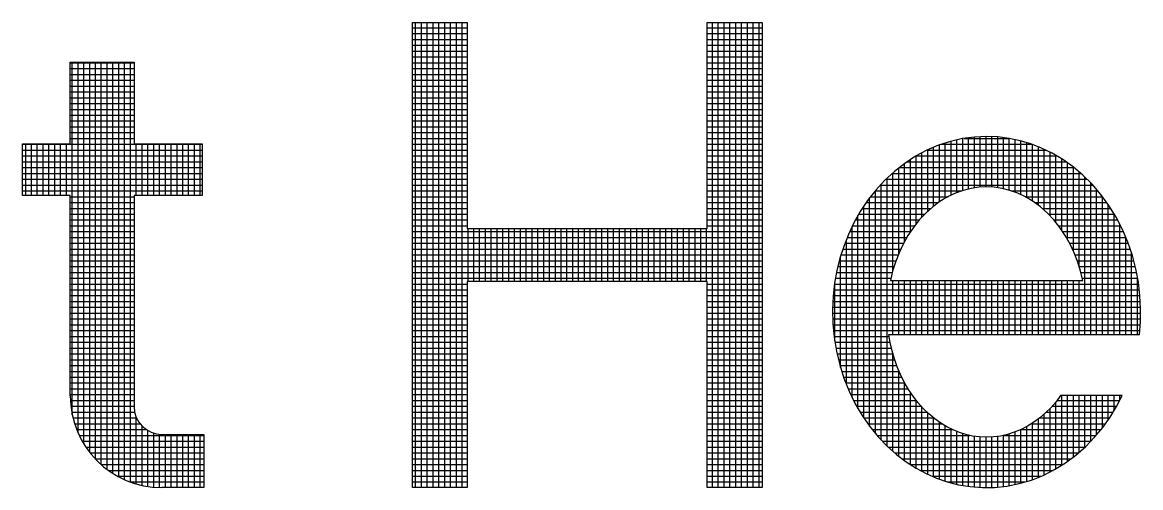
# Model space of a CAD drawing. Header units: inches. Extents: x 0 to 841, y 0 to 594.
# Drawn here: x 714.887 to 718.223, y 99.888 to 101.275 of the extents above; entities that cross this region are included whole.
import ezdxf

# ---------------------------------------------------------------- set-up
doc = ezdxf.new("R2010")
doc.units = ezdxf.units.IN
doc.header["$MEASUREMENT"] = 0
doc.layers.add('BG 한국지역난방기술주식회사 CI', color=7, linetype='Continuous')

msp = doc.modelspace()

# ---------------------------------------------------------------- linework, layer by layer
at = {"layer": 'BG 한국지역난방기술주식회사 CI', "color": 7, "linetype": 'Continuous', "lineweight": 25}
for p, q in [((716.0503, 101.2754), (716.214, 101.2754)), ((716.0503, 99.8879), (716.0503, 101.2754)), ((716.0503, 101.2591), (716.214, 101.2591)), ((716.06, 99.8879), (716.06, 101.2754)), ((716.0774, 99.8879), (716.0774, 101.2754)), ((716.0947, 99.8879), (716.0947, 101.2754)), ((716.1121, 99.8879), (716.1121, 101.2754)), ((716.1295, 99.8879), (716.1295, 101.2754)), ((716.1468, 99.8879), (716.1468, 101.2754)), ((716.1642, 99.8879), (716.1642, 101.2754)), ((716.1816, 99.8879), (716.1816, 101.2754)), ((716.1989, 99.8879), (716.1989, 101.2754)), ((716.214, 101.2754), (716.214, 100.6607)), ((716.9301, 100.6607), (716.9301, 101.2754)), ((716.9301, 101.2754), (717.0939, 101.2754)), ((716.9301, 101.2591), (717.0939, 101.2591)), ((716.9456, 99.8879), (716.9456, 101.2754)), ((716.963, 99.8879), (716.963, 101.2754)), ((716.9803, 99.8879), (716.9803, 101.2754)), ((716.9977, 99.8879), (716.9977, 101.2754)), ((717.0151, 99.8879), (717.0151, 101.2754)), ((717.0324, 99.8879), (717.0324, 101.2754)), ((717.0498, 99.8879), (717.0498, 101.2754)), ((717.0672, 99.8879), (717.0672, 101.2754)), ((717.0845, 99.8879), (717.0845, 101.2754)), ((717.0939, 101.2754), (717.0939, 99.8879)), ((716.0503, 101.2418), (716.214, 101.2418)), ((716.0503, 101.2244), (716.214, 101.2244)), ((716.9301, 101.2418), (717.0939, 101.2418)), ((716.9301, 101.2244), (717.0939, 101.2244)), ((716.0503, 101.207), (716.214, 101.207)), ((716.0503, 101.1897), (716.214, 101.1897)), ((716.9301, 101.207), (717.0939, 101.207)), ((716.9301, 101.1897), (717.0939, 101.1897)), ((715.0296, 100.9135), (715.0296, 101.1571)), ((715.0296, 101.1571), (715.22, 101.1571)), ((715.0355, 100.1047), (715.0355, 101.1571)), ((715.0529, 100.0509), (715.0529, 101.1571)), ((715.0702, 100.0179), (715.0702, 101.1571)), ((715.0876, 99.9929), (715.0876, 101.1571)), ((715.105, 99.9728), (715.105, 101.1571)), ((715.1223, 99.9561), (715.1223, 101.1571)), ((715.1397, 99.942), (715.1397, 101.1571)), ((715.1571, 99.9301), (715.1571, 101.1571)), ((715.1744, 99.92), (715.1744, 101.1571)), ((715.1918, 99.9115), (715.1918, 101.1571)), ((715.2092, 99.9045), (715.2092, 101.1571)), ((715.22, 101.1571), (715.22, 100.9135)), ((716.0503, 101.1723), (716.214, 101.1723)), ((716.9301, 101.1723), (717.0939, 101.1723)), ((715.0296, 101.1549), (715.22, 101.1549)), ((715.0296, 101.1376), (715.22, 101.1376)), ((716.0503, 101.1549), (716.214, 101.1549)), ((716.0503, 101.1376), (716.214, 101.1376)), ((716.9301, 101.1549), (717.0939, 101.1549)), ((716.9301, 101.1376), (717.0939, 101.1376)), ((715.0296, 101.1202), (715.22, 101.1202)), ((715.0296, 101.1029), (715.22, 101.1029)), ((716.0503, 101.1202), (716.214, 101.1202)), ((716.0503, 101.1029), (716.214, 101.1029)), ((716.9301, 101.1202), (717.0939, 101.1202)), ((716.9301, 101.1029), (717.0939, 101.1029)), ((715.0296, 101.0855), (715.22, 101.0855)), ((715.0296, 101.0681), (715.22, 101.0681)), ((716.0503, 101.0855), (716.214, 101.0855)), ((716.0503, 101.0681), (716.214, 101.0681)), ((716.9301, 101.0855), (717.0939, 101.0855)), ((716.9301, 101.0681), (717.0939, 101.0681)), ((715.0296, 101.0508), (715.22, 101.0508)), ((715.0296, 101.0334), (715.22, 101.0334)), ((716.0503, 101.0508), (716.214, 101.0508)), ((716.0503, 101.0334), (716.214, 101.0334)), ((716.9301, 101.0508), (717.0939, 101.0508)), ((716.9301, 101.0334), (717.0939, 101.0334)), ((715.0296, 101.016), (715.22, 101.016)), ((715.0296, 100.9987), (715.22, 100.9987)), ((716.0503, 101.016), (716.214, 101.016)), ((716.0503, 100.9987), (716.214, 100.9987)), ((716.9301, 101.016), (717.0939, 101.016)), ((716.9301, 100.9987), (717.0939, 100.9987)), ((715.0296, 100.9813), (715.22, 100.9813)), ((715.0296, 100.9639), (715.22, 100.9639)), ((716.0503, 100.9813), (716.214, 100.9813)), ((716.0503, 100.9639), (716.214, 100.9639)), ((716.9301, 100.9813), (717.0939, 100.9813)), ((716.9301, 100.9639), (717.0939, 100.9639)), ((715.0296, 100.9466), (715.22, 100.9466)), ((715.0296, 100.9292), (715.22, 100.9292)), ((716.0503, 100.9466), (716.214, 100.9466)), ((716.0503, 100.9292), (716.214, 100.9292)), ((716.9301, 100.9466), (717.0939, 100.9466)), ((716.9301, 100.9292), (717.0939, 100.9292)), ((717.6917, 100.9286), (717.6559, 100.9205)), ((717.6749, 100.7676), (717.6749, 100.9248)), ((717.7274, 100.9334), (717.6917, 100.9286)), ((717.6923, 100.7738), (717.6923, 100.9287)), ((717.6962, 100.9292), (717.8316, 100.9292)), ((717.7096, 100.7783), (717.7096, 100.931)), ((717.727, 100.7817), (717.727, 100.9334)), ((717.7627, 100.935), (717.7274, 100.9334)), ((717.7444, 100.7839), (717.7444, 100.9342)), ((717.7617, 100.7847), (717.7617, 100.935)), ((717.7974, 100.9336), (717.7627, 100.935)), ((717.7791, 100.784), (717.7791, 100.9343)), ((717.7965, 100.7822), (717.7965, 100.9336)), ((717.831, 100.9293), (717.7974, 100.9336)), ((717.8138, 100.7792), (717.8138, 100.9315)), ((717.8635, 100.9225), (717.831, 100.9293)), ((717.8312, 100.7748), (717.8312, 100.9293)), ((717.8486, 100.7688), (717.8486, 100.9256)), ((717.8955, 100.913), (717.8635, 100.9225)), ((717.8659, 100.7615), (717.8659, 100.9217)), ((714.8867, 100.7588), (714.8867, 100.9135)), ((714.8867, 100.9135), (715.0296, 100.9135)), ((714.8867, 100.9118), (715.4235, 100.9118)), ((714.8867, 100.8945), (715.4235, 100.8945)), ((714.8966, 100.7588), (714.8966, 100.9135)), ((714.914, 100.7588), (714.914, 100.9135)), ((714.9313, 100.7588), (714.9313, 100.9135)), ((714.9487, 100.7588), (714.9487, 100.9135)), ((714.9661, 100.7588), (714.9661, 100.9135)), ((714.9834, 100.7588), (714.9834, 100.9135)), ((715.0008, 100.7588), (715.0008, 100.9135)), ((715.0181, 100.7588), (715.0181, 100.9135)), ((715.22, 100.9135), (715.4235, 100.9135)), ((715.2265, 100.7588), (715.2265, 100.9135)), ((715.2439, 100.7588), (715.2439, 100.9135)), ((715.2612, 100.7588), (715.2612, 100.9135)), ((715.2786, 100.7588), (715.2786, 100.9135)), ((715.296, 100.7588), (715.296, 100.9135)), ((715.3133, 100.7588), (715.3133, 100.9135)), ((715.3307, 100.7588), (715.3307, 100.9135)), ((715.3481, 100.7588), (715.3481, 100.9135)), ((715.3654, 100.7588), (715.3654, 100.9135)), ((715.3828, 100.7588), (715.3828, 100.9135)), ((715.4002, 100.7588), (715.4002, 100.9135)), ((715.4175, 100.7588), (715.4175, 100.9135)), ((715.4235, 100.9135), (715.4235, 100.7588)), ((716.0503, 100.9118), (716.214, 100.9118)), ((716.0503, 100.8945), (716.214, 100.8945)), ((716.9301, 100.9118), (717.0939, 100.9118)), ((716.9301, 100.8945), (717.0939, 100.8945)), ((717.5855, 100.8942), (717.5516, 100.8761)), ((717.6204, 100.909), (717.5855, 100.8942)), ((717.5862, 100.8945), (717.94, 100.8945)), ((717.5881, 100.7122), (717.5881, 100.8953)), ((717.6055, 100.7272), (717.6055, 100.9027)), ((717.6559, 100.9205), (717.6204, 100.909)), ((717.6228, 100.74), (717.6228, 100.9098)), ((717.6291, 100.9118), (717.8983, 100.9118)), ((717.6402, 100.7507), (717.6402, 100.9154)), ((717.6575, 100.7598), (717.6575, 100.9209)), ((717.8833, 100.7528), (717.8833, 100.9166)), ((717.9275, 100.9005), (717.8955, 100.913)), ((717.9007, 100.7423), (717.9007, 100.9109)), ((717.918, 100.7297), (717.918, 100.9042)), ((717.9594, 100.885), (717.9275, 100.9005)), ((717.9354, 100.7152), (717.9354, 100.8967)), ((717.9527, 100.6984), (717.9527, 100.8883)), ((714.8867, 100.8771), (715.4235, 100.8771)), ((714.8867, 100.8597), (715.4235, 100.8597)), ((716.0503, 100.8771), (716.214, 100.8771)), ((716.0503, 100.8597), (716.214, 100.8597)), ((716.9301, 100.8771), (717.0939, 100.8771)), ((716.9301, 100.8597), (717.0939, 100.8597)), ((717.5191, 100.8549), (717.4882, 100.8308)), ((717.5516, 100.8761), (717.5191, 100.8549)), ((717.5265, 100.8597), (718.0003, 100.8597)), ((717.536, 100.6505), (717.536, 100.8659)), ((717.5534, 100.6744), (717.5534, 100.877)), ((717.5535, 100.8771), (717.9728, 100.8771)), ((717.5707, 100.6948), (717.5707, 100.8863)), ((717.9908, 100.8665), (717.9594, 100.885)), ((717.9701, 100.6787), (717.9701, 100.8787)), ((717.9875, 100.6556), (717.9875, 100.8684)), ((718.0214, 100.8448), (717.9908, 100.8665)), ((718.0048, 100.6277), (718.0048, 100.8565)), ((714.8867, 100.8424), (715.4235, 100.8424)), ((714.8867, 100.825), (715.4235, 100.825)), ((716.0503, 100.8424), (716.214, 100.8424)), ((716.0503, 100.825), (716.214, 100.825)), ((716.9301, 100.8424), (717.0939, 100.8424)), ((716.9301, 100.825), (717.0939, 100.825)), ((717.4882, 100.8308), (717.4593, 100.804)), ((717.482, 100.825), (718.0449, 100.825)), ((717.4839, 100.5356), (717.4839, 100.8268)), ((717.5013, 100.5857), (717.5013, 100.841)), ((717.5031, 100.8424), (718.0243, 100.8424)), ((717.5186, 100.6216), (717.5186, 100.8545)), ((718.0507, 100.8201), (718.0214, 100.8448)), ((718.0222, 100.5933), (718.0222, 100.8441)), ((718.0396, 100.5466), (718.0396, 100.8295)), ((714.8867, 100.8077), (715.4235, 100.8077)), ((714.8867, 100.7903), (715.4235, 100.7903)), ((716.0503, 100.8077), (716.214, 100.8077)), ((716.0503, 100.7903), (716.214, 100.7903)), ((716.9301, 100.8077), (717.0939, 100.8077)), ((716.9301, 100.7903), (717.0939, 100.7903)), ((717.4593, 100.804), (717.4326, 100.775)), ((717.4467, 100.7903), (718.0805, 100.7903)), ((717.4492, 100.0299), (717.4492, 100.793)), ((717.4632, 100.8077), (718.0633, 100.8077)), ((717.4665, 100.0118), (717.4665, 100.8107)), ((718.0786, 100.7925), (718.0507, 100.8201)), ((718.0569, 100.345), (718.0569, 100.814)), ((718.0743, 100.345), (718.0743, 100.7968)), ((718.1046, 100.7622), (718.0786, 100.7925)), ((714.8867, 100.7729), (715.4235, 100.7729)), ((715.0296, 100.7588), (714.8867, 100.7588)), ((715.0296, 100.1613), (715.0296, 100.7588)), ((715.0296, 100.7556), (715.22, 100.7556)), ((715.4235, 100.7588), (715.22, 100.7588)), ((715.22, 100.7588), (715.22, 100.1298)), ((716.0503, 100.7729), (716.214, 100.7729)), ((716.0503, 100.7556), (716.214, 100.7556)), ((716.9301, 100.7729), (717.0939, 100.7729)), ((716.9301, 100.7556), (717.0939, 100.7556)), ((717.4326, 100.775), (717.4084, 100.7439)), ((717.4175, 100.7556), (717.6486, 100.7556)), ((717.4311, 100.7729), (717.6898, 100.7729)), ((717.4318, 100.0495), (717.4318, 100.7739)), ((717.647, 100.7548), (717.6244, 100.7412)), ((717.6702, 100.7659), (717.647, 100.7548)), ((717.6936, 100.7743), (717.6702, 100.7659)), ((717.7172, 100.7802), (717.6936, 100.7743)), ((717.7405, 100.7837), (717.7172, 100.7802)), ((717.7634, 100.7848), (717.7405, 100.7837)), ((717.7864, 100.7837), (717.7634, 100.7848)), ((717.8097, 100.7802), (717.7864, 100.7837)), ((717.8332, 100.7743), (717.8097, 100.7802)), ((717.8567, 100.7659), (717.8332, 100.7743)), ((717.8371, 100.7729), (718.0955, 100.7729)), ((717.8799, 100.7548), (717.8567, 100.7659)), ((717.8783, 100.7556), (718.1095, 100.7556)), ((717.9024, 100.7412), (717.8799, 100.7548)), ((718.0917, 100.345), (718.0917, 100.7773)), ((718.1286, 100.7295), (718.1046, 100.7622)), ((718.109, 100.345), (718.109, 100.7562)), ((715.0296, 100.7382), (715.22, 100.7382)), ((716.0503, 100.7382), (716.214, 100.7382)), ((716.9301, 100.7382), (717.0939, 100.7382)), ((717.4084, 100.7439), (717.3866, 100.7112)), ((717.3971, 100.0957), (717.3971, 100.727)), ((717.4046, 100.7382), (717.6203, 100.7382)), ((717.4144, 100.0708), (717.4144, 100.7517)), ((717.6027, 100.7252), (717.582, 100.7068)), ((717.6244, 100.7412), (717.6027, 100.7252)), ((717.9242, 100.7252), (717.9024, 100.7412)), ((717.9066, 100.7382), (718.1222, 100.7382)), ((717.9448, 100.7068), (717.9242, 100.7252)), ((718.1264, 100.345), (718.1264, 100.7324)), ((718.1501, 100.6945), (718.1286, 100.7295)), ((715.0296, 100.7208), (715.22, 100.7208)), ((715.0296, 100.7035), (715.22, 100.7035)), ((716.0503, 100.7208), (716.214, 100.7208)), ((716.0503, 100.7035), (716.214, 100.7035)), ((716.9301, 100.7208), (717.0939, 100.7208)), ((716.9301, 100.7035), (717.0939, 100.7035)), ((717.3866, 100.7112), (717.3675, 100.6774)), ((717.3797, 100.124), (717.3797, 100.699)), ((717.3822, 100.7035), (717.5789, 100.7035)), ((717.393, 100.7208), (717.5978, 100.7208)), ((717.582, 100.7068), (717.5627, 100.6862)), ((717.9291, 100.7208), (718.1339, 100.7208)), ((717.9642, 100.6862), (717.9448, 100.7068)), ((717.948, 100.7035), (718.1446, 100.7035)), ((718.1438, 100.345), (718.1438, 100.7048)), ((718.169, 100.6578), (718.1501, 100.6945)), ((715.0296, 100.6861), (715.22, 100.6861)), ((715.0296, 100.6687), (715.22, 100.6687)), ((716.0503, 100.6861), (716.214, 100.6861)), ((716.0503, 100.6687), (716.214, 100.6687)), ((716.214, 100.6607), (716.9301, 100.6607)), ((716.2163, 100.5025), (716.2163, 100.6607)), ((716.2337, 100.5025), (716.2337, 100.6607)), ((716.251, 100.5025), (716.251, 100.6607)), ((716.2684, 100.5025), (716.2684, 100.6607)), ((716.2858, 100.5025), (716.2858, 100.6607)), ((716.3031, 100.5025), (716.3031, 100.6607)), ((716.3205, 100.5025), (716.3205, 100.6607)), ((716.3378, 100.5025), (716.3378, 100.6607)), ((716.3552, 100.5025), (716.3552, 100.6607)), ((716.3726, 100.5025), (716.3726, 100.6607)), ((716.3899, 100.5025), (716.3899, 100.6607)), ((716.4073, 100.5025), (716.4073, 100.6607)), ((716.4247, 100.5025), (716.4247, 100.6607)), ((716.442, 100.5025), (716.442, 100.6607)), ((716.4594, 100.5025), (716.4594, 100.6607)), ((716.4768, 100.5025), (716.4768, 100.6607)), ((716.4941, 100.5025), (716.4941, 100.6607)), ((716.5115, 100.5025), (716.5115, 100.6607)), ((716.5289, 100.5025), (716.5289, 100.6607)), ((716.5462, 100.5025), (716.5462, 100.6607)), ((716.5636, 100.5025), (716.5636, 100.6607)), ((716.581, 100.5025), (716.581, 100.6607)), ((716.5983, 100.5025), (716.5983, 100.6607)), ((716.6157, 100.5025), (716.6157, 100.6607)), ((716.633, 100.5025), (716.633, 100.6607)), ((716.6504, 100.5025), (716.6504, 100.6607)), ((716.6678, 100.5025), (716.6678, 100.6607)), ((716.6851, 100.5025), (716.6851, 100.6607)), ((716.7025, 100.5025), (716.7025, 100.6607)), ((716.7199, 100.5025), (716.7199, 100.6607)), ((716.7372, 100.5025), (716.7372, 100.6607)), ((716.7546, 100.5025), (716.7546, 100.6607)), ((716.772, 100.5025), (716.772, 100.6607)), ((716.7893, 100.5025), (716.7893, 100.6607)), ((716.8067, 100.5025), (716.8067, 100.6607)), ((716.8241, 100.5025), (716.8241, 100.6607)), ((716.8414, 100.5025), (716.8414, 100.6607)), ((716.8588, 100.5025), (716.8588, 100.6607)), ((716.8761, 100.5025), (716.8761, 100.6607)), ((716.8935, 100.5025), (716.8935, 100.6607)), ((716.9109, 100.5025), (716.9109, 100.6607)), ((716.9282, 100.5025), (716.9282, 100.6607)), ((716.9301, 100.6861), (717.0939, 100.6861)), ((716.9301, 100.6687), (717.0939, 100.6687)), ((717.3675, 100.6774), (717.351, 100.6426)), ((717.3624, 100.1566), (717.3624, 100.6665)), ((717.3634, 100.6687), (717.5488, 100.6687)), ((717.3724, 100.6861), (717.5626, 100.6861)), ((717.5449, 100.6638), (717.5288, 100.6397)), ((717.5627, 100.6862), (717.5449, 100.6638)), ((717.982, 100.6638), (717.9642, 100.6862)), ((717.9643, 100.6861), (718.1544, 100.6861)), ((717.978, 100.6687), (718.1634, 100.6687)), ((717.9981, 100.6397), (717.982, 100.6638)), ((718.1611, 100.345), (718.1611, 100.6731)), ((718.1852, 100.6196), (718.169, 100.6578)), ((715.0296, 100.6514), (715.22, 100.6514)), ((715.0296, 100.634), (715.22, 100.634)), ((716.0503, 100.6514), (717.0939, 100.6514)), ((716.0503, 100.634), (717.0939, 100.634)), ((717.351, 100.6426), (717.3372, 100.6074)), ((717.345, 100.1959), (717.345, 100.6272)), ((717.3477, 100.634), (717.5256, 100.634)), ((717.3552, 100.6514), (717.5366, 100.6514)), ((717.5288, 100.6397), (717.5145, 100.6142)), ((717.9903, 100.6514), (718.1717, 100.6514)), ((718.0124, 100.6142), (717.9981, 100.6397)), ((718.0013, 100.634), (718.1791, 100.634)), ((718.1785, 100.345), (718.1785, 100.6354)), ((715.0296, 100.6166), (715.22, 100.6166)), ((715.0296, 100.5993), (715.22, 100.5993)), ((716.0503, 100.6166), (717.0939, 100.6166)), ((716.0503, 100.5993), (717.0939, 100.5993)), ((717.3372, 100.6074), (717.326, 100.572)), ((717.3346, 100.5993), (717.5075, 100.5993)), ((717.3408, 100.6166), (717.5158, 100.6166)), ((717.5145, 100.6142), (717.5021, 100.5878)), ((718.011, 100.6166), (718.1862, 100.6166)), ((718.0248, 100.5878), (718.0124, 100.6142)), ((718.0194, 100.5993), (718.1921, 100.5993)), ((718.1985, 100.5803), (718.1852, 100.6196)), ((718.1958, 100.345), (718.1958, 100.5881)), ((715.0296, 100.5819), (715.22, 100.5819)), ((715.0296, 100.5646), (715.22, 100.5646)), ((716.0503, 100.5819), (717.0939, 100.5819)), ((716.0503, 100.5646), (717.0939, 100.5646)), ((717.326, 100.572), (717.317, 100.5358)), ((717.3241, 100.5646), (717.4931, 100.5646)), ((717.3276, 100.246), (717.3276, 100.5772)), ((717.3291, 100.5819), (717.4998, 100.5819)), ((717.4916, 100.5606), (717.4831, 100.533)), ((717.5021, 100.5878), (717.4916, 100.5606)), ((718.0353, 100.5606), (718.0248, 100.5878)), ((718.027, 100.5819), (718.198, 100.5819)), ((718.0337, 100.5646), (718.2026, 100.5646)), ((718.0438, 100.533), (718.0353, 100.5606)), ((718.2089, 100.5405), (718.1985, 100.5803)), ((715.0296, 100.5472), (715.22, 100.5472)), ((715.0296, 100.5298), (715.22, 100.5298)), ((716.0503, 100.5472), (717.0939, 100.5472)), ((716.0503, 100.5298), (717.0939, 100.5298)), ((717.317, 100.5358), (717.3101, 100.498)), ((717.3159, 100.5298), (717.4823, 100.5298)), ((717.3198, 100.5472), (717.4875, 100.5472)), ((717.4831, 100.533), (717.4765, 100.5053)), ((718.0394, 100.5472), (718.2071, 100.5472)), ((718.0504, 100.5053), (718.0438, 100.533)), ((718.0445, 100.5298), (718.2109, 100.5298)), ((718.2164, 100.5004), (718.2089, 100.5405)), ((715.0296, 100.5125), (715.22, 100.5125)), ((715.0296, 100.4951), (715.22, 100.4951)), ((716.0503, 100.5125), (717.0939, 100.5125)), ((716.0503, 100.4951), (716.214, 100.4951)), ((716.9301, 100.5025), (716.214, 100.5025)), ((716.214, 100.5025), (716.214, 99.8879)), ((716.9301, 99.8879), (716.9301, 100.5025)), ((716.9301, 100.4951), (717.0939, 100.4951)), ((717.3101, 100.498), (717.3057, 100.4589)), ((717.3098, 100.4951), (718.217, 100.4951)), ((717.3103, 100.326), (717.3103, 100.4987)), ((717.3128, 100.5125), (717.4782, 100.5125)), ((717.4765, 100.5053), (717.5339, 100.5053)), ((717.4839, 100.345), (717.4839, 100.5053)), ((717.5013, 100.345), (717.5013, 100.5053)), ((717.5186, 100.345), (717.5186, 100.5053)), ((717.5339, 100.5053), (717.5913, 100.5053)), ((717.536, 100.345), (717.536, 100.5053)), ((717.5534, 100.345), (717.5534, 100.5053)), ((717.5707, 100.345), (717.5707, 100.5053)), ((717.5881, 100.345), (717.5881, 100.5053)), ((717.5913, 100.5053), (717.6486, 100.5053)), ((717.6055, 100.345), (717.6055, 100.5053)), ((717.6228, 100.345), (717.6228, 100.5053)), ((717.6402, 100.345), (717.6402, 100.5053)), ((717.6486, 100.5053), (717.706, 100.5053)), ((717.6575, 100.345), (717.6575, 100.5053)), ((717.6749, 100.345), (717.6749, 100.5053)), ((717.6923, 100.345), (717.6923, 100.5053)), ((717.706, 100.5053), (717.7634, 100.5053)), ((717.7096, 100.345), (717.7096, 100.5053)), ((717.727, 100.345), (717.727, 100.5053)), ((717.7444, 100.345), (717.7444, 100.5053)), ((717.7617, 100.345), (717.7617, 100.5053)), ((717.7634, 100.5053), (717.8208, 100.5053)), ((717.7791, 100.345), (717.7791, 100.5053)), ((717.7965, 100.345), (717.7965, 100.5053)), ((717.8138, 100.345), (717.8138, 100.5053)), ((717.8208, 100.5053), (717.8782, 100.5053)), ((717.8312, 100.345), (717.8312, 100.5053)), ((717.8486, 100.345), (717.8486, 100.5053)), ((717.8659, 100.345), (717.8659, 100.5053)), ((717.8782, 100.5053), (717.9356, 100.5053)), ((717.8833, 100.345), (717.8833, 100.5053)), ((717.9007, 100.345), (717.9007, 100.5053)), ((717.918, 100.345), (717.918, 100.5053)), ((717.9354, 100.345), (717.9354, 100.5053)), ((717.9356, 100.5053), (717.993, 100.5053)), ((717.9527, 100.345), (717.9527, 100.5053)), ((717.9701, 100.345), (717.9701, 100.5053)), ((717.9875, 100.345), (717.9875, 100.5053)), ((717.993, 100.5053), (718.0504, 100.5053)), ((718.0048, 100.345), (718.0048, 100.5053)), ((718.0222, 100.345), (718.0222, 100.5053)), ((718.0396, 100.345), (718.0396, 100.5053)), ((718.0487, 100.5125), (718.2141, 100.5125)), ((718.2132, 100.345), (718.2132, 100.5173)), ((718.221, 100.4604), (718.2164, 100.5004)), ((715.0296, 100.4777), (715.22, 100.4777)), ((715.0296, 100.4604), (715.22, 100.4604)), ((716.0503, 100.4777), (716.214, 100.4777)), ((716.0503, 100.4604), (716.214, 100.4604)), ((716.9301, 100.4777), (717.0939, 100.4777)), ((716.9301, 100.4604), (717.0939, 100.4604)), ((717.3057, 100.4589), (717.3039, 100.4186)), ((717.3059, 100.4604), (718.221, 100.4604)), ((717.3078, 100.4777), (718.219, 100.4777)), ((718.223, 100.421), (718.221, 100.4604)), ((715.0296, 100.443), (715.22, 100.443)), ((715.0296, 100.4256), (715.22, 100.4256)), ((716.0503, 100.443), (716.214, 100.443)), ((716.0503, 100.4256), (716.214, 100.4256)), ((716.9301, 100.443), (717.0939, 100.443)), ((716.9301, 100.4256), (717.0939, 100.4256)), ((717.3042, 100.4256), (718.2228, 100.4256)), ((717.305, 100.443), (718.2219, 100.443)), ((715.0296, 100.4083), (715.22, 100.4083)), ((715.0296, 100.3909), (715.22, 100.3909)), ((716.0503, 100.4083), (716.214, 100.4083)), ((716.0503, 100.3909), (716.214, 100.3909)), ((716.9301, 100.4083), (717.0939, 100.4083)), ((716.9301, 100.3909), (717.0939, 100.3909)), ((717.3039, 100.4186), (717.3048, 100.3777)), ((717.3041, 100.4083), (718.2228, 100.4083)), ((717.3045, 100.3909), (718.2225, 100.3909)), ((718.2224, 100.3824), (718.223, 100.421)), ((715.0296, 100.3735), (715.22, 100.3735)), ((715.0296, 100.3562), (715.22, 100.3562)), ((716.0503, 100.3735), (716.214, 100.3735)), ((716.0503, 100.3562), (716.214, 100.3562)), ((716.9301, 100.3735), (717.0939, 100.3735)), ((716.9301, 100.3562), (717.0939, 100.3562)), ((717.3048, 100.3777), (717.3086, 100.3363)), ((717.3052, 100.3735), (718.2216, 100.3735)), ((717.3067, 100.3562), (718.2202, 100.3562)), ((718.2193, 100.345), (718.2224, 100.3824)), ((715.0296, 100.3388), (715.22, 100.3388)), ((715.0296, 100.3214), (715.22, 100.3214)), ((716.0503, 100.3388), (716.214, 100.3388)), ((716.0503, 100.3214), (716.214, 100.3214)), ((716.9301, 100.3388), (717.0939, 100.3388)), ((716.9301, 100.3214), (717.0939, 100.3214)), ((717.3083, 100.3388), (717.4727, 100.3388)), ((717.3086, 100.3363), (717.3153, 100.2949)), ((717.311, 100.3214), (717.4757, 100.3214)), ((717.4758, 100.3206), (717.4717, 100.345)), ((717.4717, 100.345), (717.5464, 100.345)), ((717.5464, 100.345), (717.6212, 100.345)), ((717.6212, 100.345), (717.696, 100.345)), ((717.696, 100.345), (717.7707, 100.345)), ((717.7707, 100.345), (717.8455, 100.345)), ((717.8455, 100.345), (717.9203, 100.345)), ((717.9203, 100.345), (717.995, 100.345)), ((717.995, 100.345), (718.0698, 100.345)), ((718.0698, 100.345), (718.1446, 100.345)), ((718.1446, 100.345), (718.2193, 100.345)), ((715.0296, 100.3041), (715.22, 100.3041)), ((716.0503, 100.3041), (716.214, 100.3041)), ((716.9301, 100.3041), (717.0939, 100.3041)), ((717.3138, 100.3041), (717.4796, 100.3041)), ((717.3153, 100.2949), (717.3251, 100.254)), ((717.4814, 100.2962), (717.4758, 100.3206)), ((717.4884, 100.272), (717.4814, 100.2962)), ((715.0296, 100.2867), (715.22, 100.2867)), ((715.0296, 100.2694), (715.22, 100.2694)), ((716.0503, 100.2867), (716.214, 100.2867)), ((716.0503, 100.2694), (716.214, 100.2694)), ((716.9301, 100.2867), (717.0939, 100.2867)), ((716.9301, 100.2694), (717.0939, 100.2694)), ((717.3173, 100.2867), (717.4841, 100.2867)), ((717.3214, 100.2694), (717.4893, 100.2694)), ((717.4839, 99.9963), (717.4839, 100.2876)), ((717.4968, 100.2482), (717.4884, 100.272)), ((715.0296, 100.252), (715.22, 100.252)), ((715.0296, 100.2346), (715.22, 100.2346)), ((716.0503, 100.252), (716.214, 100.252)), ((716.0503, 100.2346), (716.214, 100.2346)), ((716.9301, 100.252), (717.0939, 100.252)), ((716.9301, 100.2346), (717.0939, 100.2346)), ((717.3251, 100.254), (717.3378, 100.2139)), ((717.3257, 100.252), (717.4954, 100.252)), ((717.3312, 100.2346), (717.5025, 100.2346)), ((717.5066, 100.225), (717.4968, 100.2482)), ((717.5013, 99.9817), (717.5013, 100.2375)), ((717.5177, 100.2025), (717.5066, 100.225)), ((715.0296, 100.2173), (715.22, 100.2173)), ((715.0296, 100.1999), (715.22, 100.1999)), ((716.0503, 100.2173), (716.214, 100.2173)), ((716.0503, 100.1999), (716.214, 100.1999)), ((716.9301, 100.2173), (717.0939, 100.2173)), ((716.9301, 100.1999), (717.0939, 100.1999)), ((717.3367, 100.2173), (717.5104, 100.2173)), ((717.3378, 100.2139), (717.3533, 100.1751)), ((717.3434, 100.1999), (717.5192, 100.1999)), ((717.5302, 100.1809), (717.5177, 100.2025)), ((717.5186, 99.9686), (717.5186, 100.2009)), ((715.0296, 100.1825), (715.22, 100.1825)), ((715.0296, 100.1652), (715.22, 100.1652)), ((716.0503, 100.1825), (716.214, 100.1825)), ((716.0503, 100.1652), (716.214, 100.1652)), ((716.9301, 100.1825), (717.0939, 100.1825)), ((716.9301, 100.1652), (717.0939, 100.1652)), ((717.3503, 100.1825), (717.5293, 100.1825)), ((717.3533, 100.1751), (717.3716, 100.1379)), ((717.3582, 100.1652), (717.5408, 100.1652)), ((717.5439, 100.1605), (717.5302, 100.1809)), ((717.536, 99.9569), (717.536, 100.1723)), ((717.5587, 100.1414), (717.5439, 100.1605)), ((717.9842, 100.1622), (717.9705, 100.1442)), ((718.0026, 100.1622), (717.9842, 100.1622)), ((717.9875, 99.9547), (717.9875, 100.1622)), ((718.0209, 100.1622), (718.0026, 100.1622)), ((718.0048, 99.9662), (718.0048, 100.1622)), ((718.0393, 100.1622), (718.0209, 100.1622)), ((718.0222, 99.9791), (718.0222, 100.1622)), ((718.0576, 100.1622), (718.0393, 100.1622)), ((718.0396, 99.9933), (718.0396, 100.1622)), ((718.0569, 100.0087), (718.0569, 100.1622)), ((718.0759, 100.1622), (718.0576, 100.1622)), ((718.0743, 100.0263), (718.0743, 100.1622)), ((718.0943, 100.1622), (718.0759, 100.1622)), ((718.0917, 100.0453), (718.0917, 100.1622)), ((718.1126, 100.1622), (718.0943, 100.1622)), ((718.109, 100.0663), (718.109, 100.1622)), ((718.131, 100.1622), (718.1126, 100.1622)), ((718.1264, 100.0907), (718.1264, 100.1622)), ((718.1493, 100.1622), (718.131, 100.1622)), ((718.1438, 100.118), (718.1438, 100.1622)), ((718.1677, 100.1622), (718.1493, 100.1622)), ((718.1509, 100.1298), (718.1677, 100.1622)), ((718.1611, 100.1496), (718.1611, 100.1622)), ((715.0299, 100.1478), (715.22, 100.1478)), ((715.0313, 100.1304), (715.22, 100.1304)), ((716.0503, 100.1478), (716.214, 100.1478)), ((716.0503, 100.1304), (716.214, 100.1304)), ((716.9301, 100.1478), (717.0939, 100.1478)), ((716.9301, 100.1304), (717.0939, 100.1304)), ((717.3667, 100.1478), (717.5537, 100.1478)), ((717.3716, 100.1379), (717.3923, 100.1026)), ((717.3759, 100.1304), (717.5685, 100.1304)), ((717.5534, 99.9458), (717.5534, 100.1483)), ((717.5745, 100.1237), (717.5587, 100.1414)), ((717.5707, 99.9365), (717.5707, 100.1279)), ((717.5912, 100.1075), (717.5745, 100.1237)), ((717.9556, 100.1272), (717.9396, 100.1112)), ((717.9527, 99.9348), (717.9527, 100.1243)), ((717.9705, 100.1442), (717.9556, 100.1272)), ((717.9585, 100.1304), (718.1512, 100.1304)), ((717.9701, 99.944), (717.9701, 100.1438)), ((717.9732, 100.1478), (718.1602, 100.1478)), ((718.1316, 100.0981), (718.1509, 100.1298)), ((715.0339, 100.1131), (715.2217, 100.1131)), ((715.0376, 100.0957), (715.2274, 100.0957)), ((715.2265, 99.8988), (715.2265, 100.0977)), ((716.0503, 100.1131), (716.214, 100.1131)), ((716.0503, 100.0957), (716.214, 100.0957)), ((716.9301, 100.1131), (717.0939, 100.1131)), ((716.9301, 100.0957), (717.0939, 100.0957)), ((717.3861, 100.1131), (717.5855, 100.1131)), ((717.3923, 100.1026), (717.4152, 100.0697)), ((717.3971, 100.0957), (717.6054, 100.0957)), ((717.5881, 99.9277), (717.5881, 100.1105)), ((717.6086, 100.093), (717.5912, 100.1075)), ((717.6055, 99.92), (717.6055, 100.0957)), ((717.6266, 100.0802), (717.6086, 100.093)), ((717.9226, 100.0964), (717.9046, 100.0831)), ((717.918, 99.9188), (717.918, 100.093)), ((717.9216, 100.0957), (718.13, 100.0957)), ((717.9396, 100.1112), (717.9226, 100.0964)), ((717.9354, 99.926), (717.9354, 100.1075)), ((717.9416, 100.1131), (718.1408, 100.1131)), ((718.1099, 100.0674), (718.1316, 100.0981)), ((715.0425, 100.0783), (715.2379, 100.0783)), ((715.0487, 100.061), (715.2566, 100.061)), ((715.2439, 99.8943), (715.2439, 100.0716)), ((715.2612, 99.8911), (715.2612, 100.0581)), ((716.0503, 100.0783), (716.214, 100.0783)), ((716.0503, 100.061), (716.214, 100.061)), ((716.9301, 100.0783), (717.0939, 100.0783)), ((716.9301, 100.061), (717.0939, 100.061)), ((717.4092, 100.0783), (717.6297, 100.0783)), ((717.4152, 100.0697), (717.4401, 100.0393)), ((717.4224, 100.061), (717.6614, 100.061)), ((717.6228, 99.9133), (717.6228, 100.0829)), ((717.6451, 100.0691), (717.6266, 100.0802)), ((717.6402, 99.9073), (717.6402, 100.0721)), ((717.6638, 100.0598), (717.6451, 100.0691)), ((717.6575, 99.9023), (717.6575, 100.0629)), ((717.6827, 100.0522), (717.6638, 100.0598)), ((717.6749, 99.8979), (717.6749, 100.0553)), ((717.8661, 100.0612), (717.846, 100.0528)), ((717.8656, 100.061), (718.1046, 100.061)), ((717.8659, 99.9013), (717.8659, 100.0611)), ((717.8857, 100.0713), (717.8661, 100.0612)), ((717.8833, 99.9064), (717.8833, 100.0701)), ((717.9046, 100.0831), (717.8857, 100.0713)), ((717.897, 100.0783), (718.1177, 100.0783)), ((717.9007, 99.9119), (717.9007, 100.0806)), ((718.0856, 100.038), (718.1099, 100.0674)), ((715.0562, 100.0436), (715.4281, 100.0436)), ((715.0653, 100.0263), (715.4281, 100.0263)), ((715.2786, 99.889), (715.2786, 100.0505)), ((715.296, 99.888), (715.296, 100.0471)), ((715.303, 100.0468), (715.4281, 100.0468)), ((715.3133, 99.8879), (715.3133, 100.0468)), ((715.3307, 99.8879), (715.3307, 100.0468)), ((715.3481, 99.8879), (715.3481, 100.0468)), ((715.3654, 99.8879), (715.3654, 100.0468)), ((715.3828, 99.8879), (715.3828, 100.0468)), ((715.4002, 99.8879), (715.4002, 100.0468)), ((715.4175, 99.8879), (715.4175, 100.0468)), ((715.4281, 100.0468), (715.4281, 99.8879)), ((716.0503, 100.0436), (716.214, 100.0436)), ((716.0503, 100.0263), (716.214, 100.0263)), ((716.9301, 100.0436), (717.0939, 100.0436)), ((716.9301, 100.0263), (717.0939, 100.0263)), ((717.4366, 100.0436), (717.7135, 100.0436)), ((717.4401, 100.0393), (717.4667, 100.0116)), ((717.4526, 100.0263), (718.0742, 100.0263)), ((717.7019, 100.0462), (717.6827, 100.0522)), ((717.6923, 99.8945), (717.6923, 100.0492)), ((717.7217, 100.0418), (717.7019, 100.0462)), ((717.7096, 99.8917), (717.7096, 100.0445)), ((717.742, 100.0391), (717.7217, 100.0418)), ((717.727, 99.8899), (717.727, 100.0411)), ((717.7627, 100.0381), (717.742, 100.0391)), ((717.7444, 99.8886), (717.7444, 100.0389)), ((717.7617, 99.8882), (717.7617, 100.0381)), ((717.7836, 100.0389), (717.7627, 100.0381)), ((717.7791, 99.8885), (717.7791, 100.0388)), ((717.8045, 100.0417), (717.7836, 100.0389)), ((717.7965, 99.8895), (717.7965, 100.0406)), ((717.8254, 100.0463), (717.8045, 100.0417)), ((717.8132, 100.0436), (718.0902, 100.0436)), ((717.8138, 99.8914), (717.8138, 100.0438)), ((717.846, 100.0528), (717.8254, 100.0463)), ((717.8312, 99.8939), (717.8312, 100.0482)), ((717.8486, 99.8973), (717.8486, 100.0539)), ((718.059, 100.0105), (718.0856, 100.038)), ((715.076, 100.0089), (715.4281, 100.0089)), ((715.0887, 99.9915), (715.4281, 99.9915)), ((716.0503, 100.0089), (716.214, 100.0089)), ((716.0503, 99.9915), (716.214, 99.9915)), ((716.9301, 100.0089), (717.0939, 100.0089)), ((716.9301, 99.9915), (717.0939, 99.9915)), ((717.4667, 100.0116), (717.4946, 99.9868)), ((717.4698, 100.0089), (718.0572, 100.0089)), ((717.4893, 99.9915), (718.0375, 99.9915)), ((718.0301, 99.985), (718.059, 100.0105)), ((715.1037, 99.9742), (715.4281, 99.9742)), ((715.1215, 99.9568), (715.4281, 99.9568)), ((716.0503, 99.9742), (716.214, 99.9742)), ((716.0503, 99.9568), (716.214, 99.9568)), ((716.9301, 99.9742), (717.0939, 99.9742)), ((716.9301, 99.9568), (717.0939, 99.9568)), ((717.4946, 99.9868), (717.5234, 99.9649)), ((717.5112, 99.9742), (718.0155, 99.9742)), ((717.5234, 99.9649), (717.5529, 99.946)), ((717.5361, 99.9568), (717.9908, 99.9568)), ((717.9665, 99.9417), (717.9992, 99.962)), ((717.9992, 99.962), (718.0301, 99.985)), ((715.1432, 99.9394), (715.4281, 99.9394)), ((715.1706, 99.9221), (715.4281, 99.9221)), ((716.0503, 99.9394), (716.214, 99.9394)), ((716.0503, 99.9221), (716.214, 99.9221)), ((716.9301, 99.9394), (717.0939, 99.9394)), ((716.9301, 99.9221), (717.0939, 99.9221)), ((717.5529, 99.946), (717.5828, 99.93)), ((717.5652, 99.9394), (717.9619, 99.9394)), ((717.5828, 99.93), (717.6136, 99.9165)), ((717.6009, 99.9221), (717.9262, 99.9221)), ((717.8969, 99.9104), (717.9323, 99.9245)), ((717.9323, 99.9245), (717.9665, 99.9417)), ((715.2086, 99.9047), (715.4281, 99.9047)), ((715.4281, 99.8879), (715.303, 99.8879)), ((716.0503, 99.9047), (716.214, 99.9047)), ((716.214, 99.8879), (716.0503, 99.8879)), ((716.9301, 99.9047), (717.0939, 99.9047)), ((717.0939, 99.8879), (716.9301, 99.8879)), ((717.6136, 99.9165), (717.646, 99.9052)), ((717.646, 99.9052), (717.6799, 99.8966)), ((717.6481, 99.9047), (717.8775, 99.9047)), ((717.6799, 99.8966), (717.7148, 99.8908)), ((717.7148, 99.8908), (717.7508, 99.8881)), ((717.7508, 99.8881), (717.7873, 99.8886)), ((717.7873, 99.8886), (717.824, 99.8924)), ((717.824, 99.8924), (717.8607, 99.8997)), ((717.8607, 99.8997), (717.8969, 99.9104))]:
    msp.add_line(p, q, dxfattribs=at)
for centre, radius in [((715.303, 100.1613), 0.2735), ((715.303, 100.1298), 0.083)]:
    msp.add_arc(centre, radius, 180, 270, dxfattribs=at)

doc.saveas('drawing.dxf')
